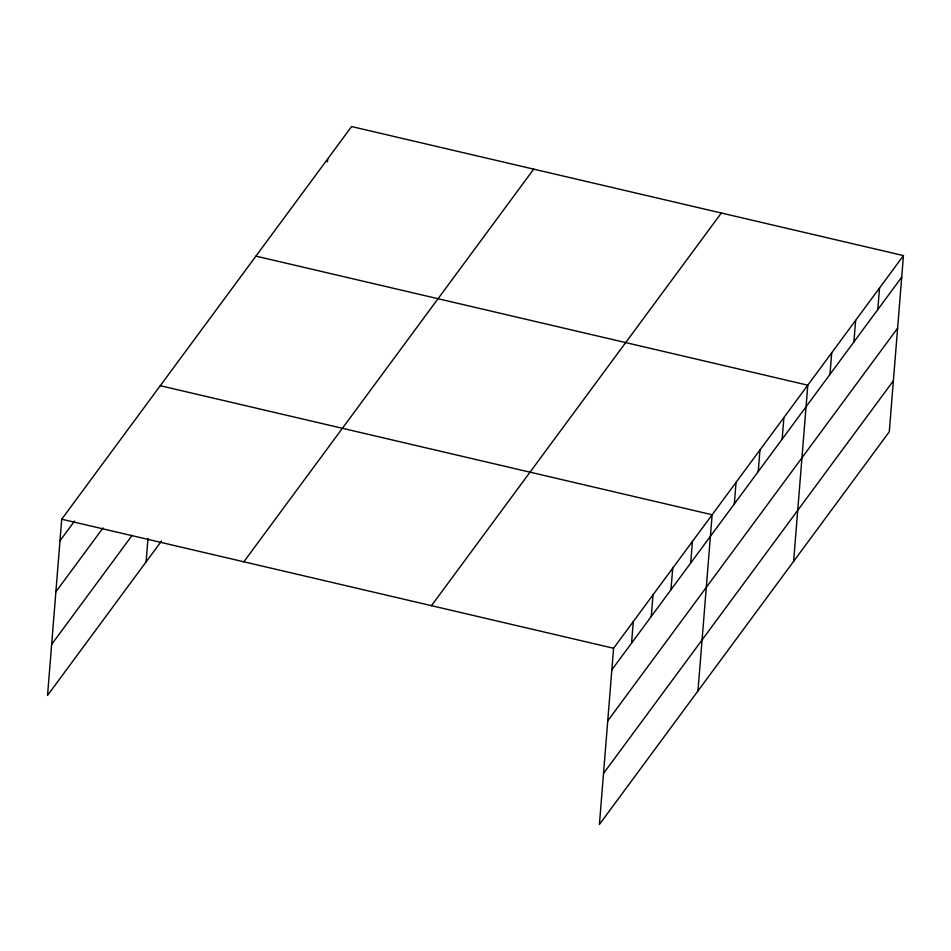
<?xml version="1.0" encoding="UTF-8"?>
<svg xmlns="http://www.w3.org/2000/svg" width="951" height="951" viewBox="0 0 951 951"><rect width="100%" height="100%" fill="white"/><g stroke="black" fill="none" stroke-linecap="round" stroke-linejoin="round"><path stroke-width="1.43" d="M903.45 255.593L613.585 648.261L599.415 824.446L889.28 431.79L903.45 255.593L351.585 126.554L61.72 519.21L47.55 695.407L161.48 541.071M146.109 561.898L147.976 538.575M327.441 161.825L327.679 158.948M631.559 643.149L633.295 621.562M651.269 616.438L653.004 594.862M670.978 589.739L672.714 568.163M690.688 563.04L692.423 541.452M697.963 690.937L712.144 514.753L160.279 385.714M734.315 503.947L736.05 482.359M758.232 471.553L759.968 449.966M782.15 439.16L783.886 417.572M793.621 561.363L807.791 385.179L255.938 256.128M829.973 374.373L831.709 352.785M853.891 341.968L855.627 320.392M877.797 309.574L879.532 287.998M59.984 540.798L74.558 521.065M55.883 591.819L103.017 527.971M51.651 644.386L132.213 535.258M243.836 561.803L533.701 169.135M431.469 605.68L721.333 213.012M611.85 669.849L901.714 277.181M607.748 720.87L897.613 328.202M603.516 773.425L893.381 380.769M61.72 519.21L613.585 648.261"/></g></svg>
